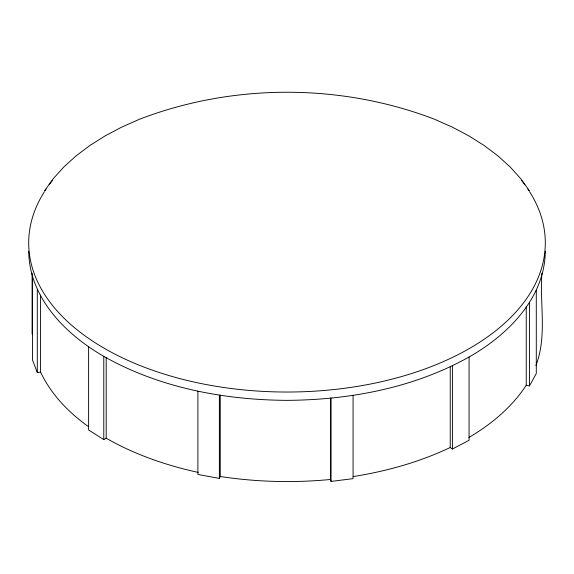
<?xml version="1.0" encoding="UTF-8"?>
<svg xmlns="http://www.w3.org/2000/svg" width="574" height="574" viewBox="0 0 574 574"><rect width="100%" height="100%" fill="white"/><g stroke="black" fill="none" stroke-linecap="round" stroke-linejoin="round"><path stroke-width="0.86" d="M545.3 251.225C544.805 298.128 507.94 334.793 469.647 356.676C414.284 387.83 350.018 399.935 287 400.358C223.982 399.935 159.715 387.83 104.353 356.676C66.06 334.793 29.195 298.128 28.7 251.225M535.937 365.495C547.273 336.142 539.574 303.703 541.899 273.167M197.901 391.203L197.901 474.454L219.368 478.4L220.258 476.506L220.258 395.048M468.936 437.445C491.366 424.272 511.915 407.153 526.25 385.24L529.443 385.922L536.288 373.523L536.288 290.272M44.722 190.611L53.325 178.614L63.714 167.091L76.005 155.927L89.903 145.466L105.071 135.916L121.616 127.163L139.618 119.191C233.302 83.273 340.698 83.273 434.382 119.191L452.384 127.163L468.929 135.916L484.097 145.466L497.995 155.927L510.286 167.091L520.675 178.614L529.278 190.611M88.611 346.725L88.611 429.976L103.786 439.598L106.197 438.213C134.761 454.543 166.144 465.414 198.217 472.402M450.238 366.944L450.238 447.505L452.412 449.012L469.073 440.258L469.073 357.006M450.238 447.505C419.537 462.048 386.553 471.297 353.053 476.592M32.488 276.668L32.488 359.912L37.296 372.626L40.582 372.124C51.108 394.281 68.543 412.455 88.389 426.568M330.481 398.026L330.481 479.484L331.062 481.421L353.075 478.644L353.075 395.393M330.481 479.484C293.795 483.007 256.7 482.06 220.258 476.506M529.443 302.67L529.443 385.922M526.25 306.466L526.25 385.24M452.412 365.767L452.412 449.012M331.062 398.169L331.062 481.421M219.368 395.156L219.368 478.4M106.197 357.645L106.197 438.213M103.786 356.346L103.786 439.598M40.582 295.136L40.582 372.124M37.296 289.375L37.296 372.626M32.101 273.145L32.101 334.018M529.723 191.895A258.3 149.125 0 0 1 287 392.028A258.3 149.125 0 0 1 44.277 191.895M44.736 191.178A258.3 149.125 0 0 1 46.142 189.033M49.127 184.771A258.3 149.125 0 0 1 52.342 180.573M521.658 180.573A258.3 149.125 0 0 1 524.873 184.771M527.858 189.033A258.3 149.125 0 0 1 529.264 191.178"/></g></svg>
